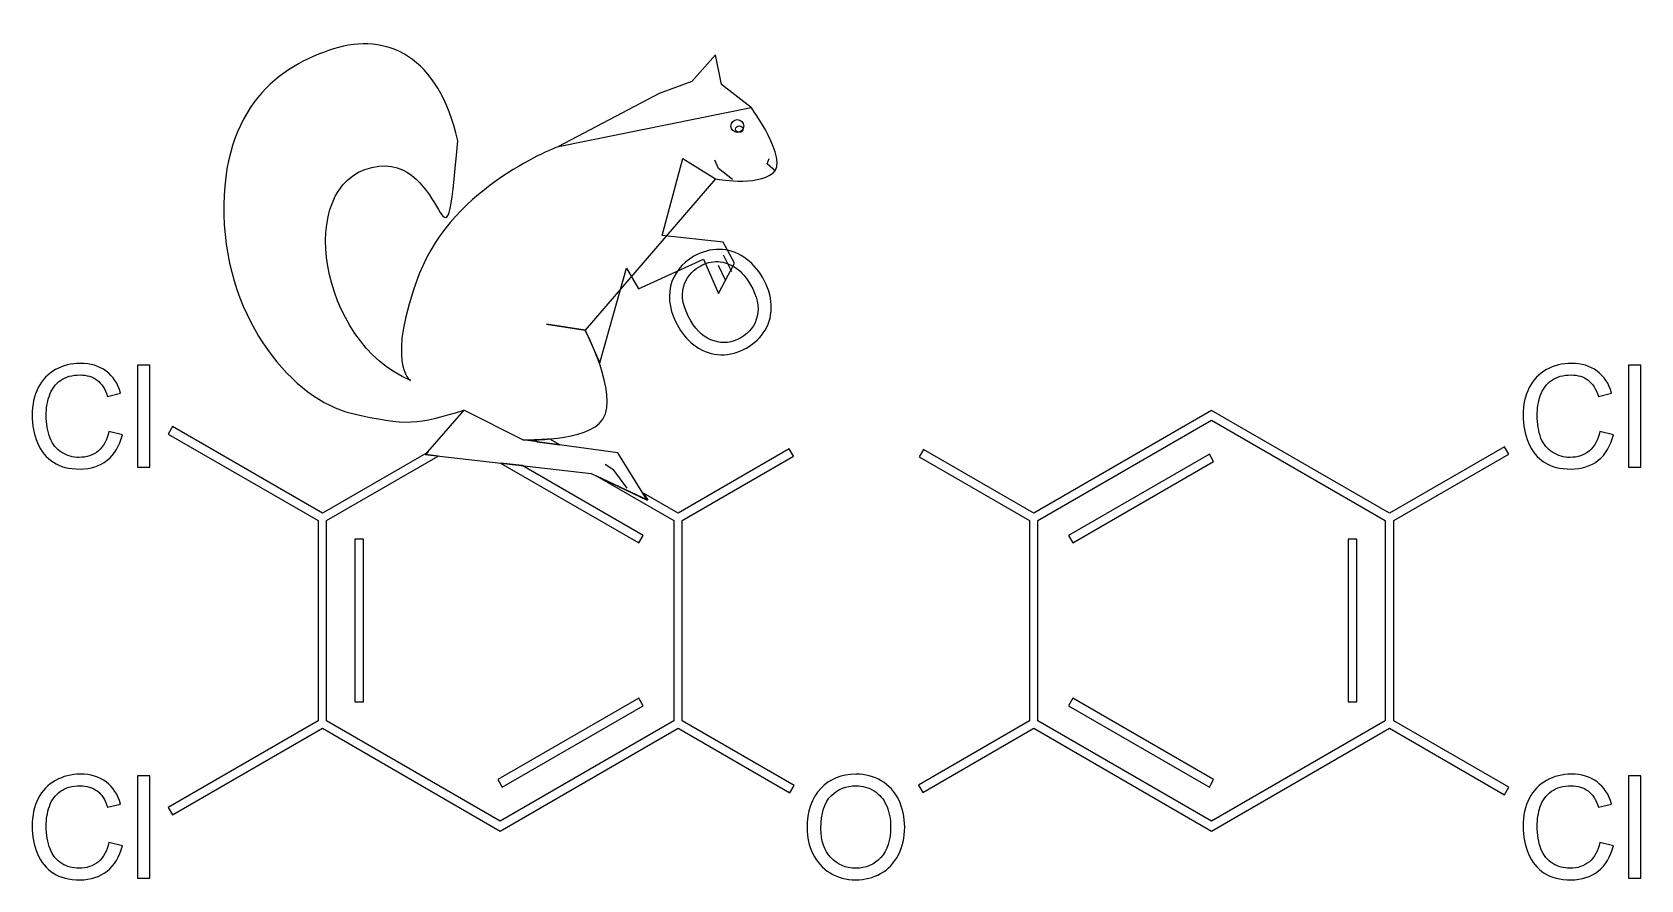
# Model space of a CAD drawing. Extents: x 0 to 127, y 0 to 67.
import ezdxf

# ---------------------------------------------------------------- set-up
doc = ezdxf.new("R2010")
doc.units = 0
for name, color, linetype in [('Dioxin', 7, 'CONTINUOUS'), ('Oxygen', 7, 'CONTINUOUS'), ('Squirrel', 7, 'CONTINUOUS')]:
    doc.layers.add(name, color=color, linetype=linetype)

msp = doc.modelspace()

# ---------------------------------------------------------------- linework, layer by layer
at = {"layer": 'Dioxin', "color": 7}
for points in [[(56.912804, 61.109767), (54.55918, 62.935426), (54.091431, 65.282736), (52.20009, 63.173709), (49.622394, 62.236364), (41.654964, 58.018315)], [(43.763988, 43.489474), (40.71762, 43.958146), (43.763988, 43.489474), (44.935671, 40.911777), (47.044695, 48.410533), (47.982039, 46.77018), (53.137435, 49.113542), (54.309114, 46.39728), (55.591851, 48.810751), (55.591851, 48.810751), (54.675902, 50.452378), (49.856731, 50.988231), (51.49708, 57.08097), (54.07478, 55.469047)], [(34.156207, 37.162397), (31.109838, 33.647356), (44.232661, 32.145567), (48.685049, 30.036543), (46.341688, 33.785919), (38.84293, 34.819036)]]:
    msp.add_lwpolyline(points, close=True, dxfattribs=at)
for points in [[(3.81, 40.869048), (3.81, 40.869048)], [(121.814167, 40.869048), (121.814167, 40.869048)], [(8.325556, 40.727937), (8.325556, 32.649327), (9.313333, 32.649327), (9.313333, 40.727937), (8.325556, 40.727937), (8.325556, 40.727937)], [(126.329722, 40.727937), (126.329722, 32.649327), (127.3175, 32.649327), (127.3175, 40.727937), (126.329722, 40.727937), (126.329722, 40.727937)], [(5.961944, 38.258493), (7.002639, 38.523076)], [(123.966111, 38.258493), (125.006806, 38.523076)], [(93.345, 37.147243), (79.269167, 29.015715), (70.537917, 34.060438), (70.202778, 33.478354), (78.934028, 28.433632), (78.934028, 12.576271), (70.149861, 7.496271), (70.485, 6.914188), (79.269167, 11.994188), (93.345, 3.86266), (107.420833, 11.994188), (116.5225, 6.737799), (116.857639, 7.319882), (107.773611, 12.576271), (107.773611, 28.433632), (116.857639, 33.690021), (116.5225, 34.272104), (107.420833, 29.015715), (93.345, 37.147243), (93.345, 37.147243)], [(11.1125, 35.877243), (10.759722, 35.277521), (22.630694, 28.433632), (22.630694, 12.576271), (10.759722, 5.732382), (11.1125, 5.150299), (22.965833, 11.994188), (37.041667, 3.86266), (51.1175, 11.994188), (59.972222, 6.87891), (60.307361, 7.460993), (51.452639, 12.576271), (51.452639, 28.433632), (60.254444, 33.513632), (59.901667, 34.095715), (51.1175, 29.015715), (48.388434, 30.592192), (48.7357, 30.036567), (44.689779, 31.953141), (50.782361, 28.433632), (50.782361, 12.576271), (37.041667, 4.638771), (23.300972, 12.576271), (23.300972, 28.433632), (32.134198, 33.536232), (31.160751, 33.647578), (31.338243, 33.852629), (22.965833, 29.015715), (11.1125, 35.877243), (11.1125, 35.877243)], [(93.345, 36.371132), (107.085694, 28.433632), (107.085694, 12.576271), (93.345, 4.638771), (79.604306, 12.576271), (79.604306, 28.433632), (93.345, 36.371132), (93.345, 36.371132)], [(7.14375, 35.206965), (6.067778, 35.489188)], [(39.733251, 34.816153), (39.990118, 34.667876), (41.754007, 34.424789), (40.965769, 34.880093), (40.965769, 34.880093)], [(125.147917, 35.206965), (124.071944, 35.489188)], [(93.168611, 33.690021), (82.020833, 27.251827), (82.355972, 26.669743), (93.50375, 33.090299), (93.168611, 33.690021), (93.168611, 33.690021)], [(37.072536, 32.970684), (48.013056, 26.669743), (48.348194, 27.251827), (38.785159, 32.775003), (37.072536, 32.970684), (37.072536, 32.970684)], [(25.541111, 26.951965), (25.541111, 14.075577), (26.211389, 14.075577), (26.211389, 26.951965), (25.541111, 26.951965), (25.541111, 26.951965)], [(104.157639, 26.951965), (104.157639, 14.075577), (104.827917, 14.075577), (104.827917, 26.951965), (104.157639, 26.951965), (104.157639, 26.951965)], [(48.013056, 14.375438), (36.865278, 7.937243), (37.200417, 7.337521), (48.348194, 13.775715), (48.013056, 14.375438), (48.013056, 14.375438)], [(82.355972, 14.375438), (82.020833, 13.775715), (93.168611, 7.337521), (93.50375, 7.937243), (82.355972, 14.375438), (82.355972, 14.375438)], [(3.81, 8.360577), (3.81, 8.360577)], [(8.325556, 8.219465), (8.325556, 0.140854), (9.313333, 0.140854), (9.313333, 8.219465), (8.325556, 8.219465), (8.325556, 8.219465)], [(65.193333, 8.360577), (65.193333, 8.360577)], [(121.814167, 8.360577), (121.814167, 8.360577)], [(126.329722, 8.219465), (126.329722, 0.140854), (127.3175, 0.140854), (127.3175, 8.219465), (126.329722, 8.219465), (126.329722, 8.219465)], [(65.193333, 7.443354), (65.193333, 7.443354)], [(5.961944, 5.750021), (7.002639, 5.996965)], [(123.966111, 5.750021), (125.006806, 5.996965)], [(7.14375, 2.698493), (6.067778, 2.963077)], [(125.147917, 2.698493), (124.071944, 2.963077)]]:
    msp.add_lwpolyline(points, dxfattribs=at)
for points in [[(33.687537, 58.486986), (32.181357, 65.208847), (28.071259, 67.076563), (23.845417, 65.751405)], [(23.845417, 65.751405), (19.619575, 64.426251), (14.981856, 61.178723), (15.17498, 52.628584)], [(58.651402, 55.93772), (59.920003, 56.981455), (56.912804, 61.109767), (56.912804, 61.109767)], [(26.891789, 56.377962), (33.036753, 57.789043), (32.515852, 45.364163), (33.687537, 58.486986)], [(41.654964, 58.018315), (41.654964, 58.018315), (33.370379, 54.998686), (30.641163, 47.941861)], [(29.938156, 39.50576), (22.699226, 42.576125), (20.746823, 54.966881), (26.891789, 56.377962)], [(54.07478, 55.469047), (54.07478, 55.469047), (57.333811, 54.853677), (58.651402, 55.93772)], [(15.17498, 52.628584), (15.368104, 44.078444), (20.804255, 37.965051), (25.251434, 36.928063)], [(30.641163, 47.941861), (27.911951, 40.885036), (29.938156, 39.50576), (29.938156, 39.50576)], [(45.170005, 36.45939), (46.439142, 38.484308), (43.763988, 43.489474), (43.763988, 43.489474)], [(3.81, 40.869048), (3.097095, 40.869043), (2.445557, 40.700364), (1.852083, 40.375159)], [(5.856111, 40.251687), (5.304886, 40.663257), (4.618448, 40.869043), (3.81, 40.869048)], [(121.814167, 40.869048), (121.101262, 40.869043), (120.449724, 40.700364), (119.85625, 40.375159)], [(123.860278, 40.251687), (123.309058, 40.663257), (122.622615, 40.869043), (121.814167, 40.869048)], [(1.852083, 40.375159), (1.25861, 40.049932), (0.797791, 39.572948), (0.47625, 38.946409)], [(1.358194, 38.311409), (1.527229, 38.813008), (1.823054, 39.213194), (2.240139, 39.510854)], [(2.240139, 39.510854), (2.657224, 39.808502), (3.17132, 39.95182), (3.792361, 39.951826)], [(3.792361, 39.951826), (4.332546, 39.95182), (4.776459, 39.814384), (5.132917, 39.546132)], [(5.132917, 39.546132), (5.489363, 39.277868), (5.774521, 38.846446), (5.961944, 38.258493)], [(7.002639, 38.523076), (6.785819, 39.269046), (6.407319, 39.840105), (5.856111, 40.251687)], [(119.85625, 40.375159), (119.262776, 40.049932), (118.801958, 39.572948), (118.480417, 38.946409)], [(119.362361, 38.311409), (119.531401, 38.813008), (119.827215, 39.213194), (120.244306, 39.510854)], [(120.244306, 39.510854), (120.66139, 39.808502), (121.175486, 39.95182), (121.796528, 39.951826)], [(121.796528, 39.951826), (122.336712, 39.95182), (122.780625, 39.814384), (123.137083, 39.546132)], [(123.137083, 39.546132), (123.49353, 39.277868), (123.778687, 38.846446), (123.966111, 38.258493)], [(125.006806, 38.523076), (124.789986, 39.269046), (124.411486, 39.840105), (123.860278, 40.251687)], [(0.47625, 38.946409), (0.154709, 38.319853), (0, 37.600707), (0, 36.759188)], [(1.11125, 36.759188), (1.111244, 37.292023), (1.189149, 37.809799), (1.358194, 38.311409)], [(118.480417, 38.946409), (118.158875, 38.319853), (118.004167, 37.600707), (118.004167, 36.759188)], [(119.115417, 36.759188), (119.115411, 37.292023), (119.193321, 37.809799), (119.362361, 38.311409)], [(25.251434, 36.928063), (29.698611, 35.891074), (30.486291, 36.033192), (34.156207, 37.162397)], [(0, 36.759188), (0, 35.987485), (0.138537, 35.262083), (0.423333, 34.589604)], [(1.411111, 34.960021), (1.210835, 35.472649), (1.111244, 36.071999), (1.11125, 36.759188)], [(38.84293, 34.819036), (38.84293, 34.819036), (44.012934, 34.613273), (45.170005, 36.45939)], [(118.004167, 36.759188), (118.004167, 35.987485), (118.142704, 35.262083), (118.4275, 34.589604)], [(119.415278, 34.960021), (119.215002, 35.472649), (119.115411, 36.071999), (119.115417, 36.759188)], [(0.423333, 34.589604), (0.708124, 33.91712), (1.12999, 33.391994), (1.675694, 33.037382)], [(2.345972, 33.813493), (1.923367, 34.067047), (1.611387, 34.447387), (1.411111, 34.960021)], [(6.067778, 35.489188), (5.92078, 34.809354), (5.653995, 34.282388), (5.23875, 33.936965)], [(5.926667, 33.196132), (6.509111, 33.657317), (6.919581, 34.328695), (7.14375, 35.206965)], [(40.965769, 34.880093), (40.503136, 34.841448), (40.076329, 34.822878), (39.733251, 34.816153)], [(118.4275, 34.589604), (118.71229, 33.91712), (119.134156, 33.391994), (119.679861, 33.037382)], [(120.350139, 33.813493), (119.927534, 34.067047), (119.615554, 34.447387), (119.415278, 34.960021)], [(124.071944, 35.489188), (123.924946, 34.809354), (123.658156, 34.282388), (123.242917, 33.936965)], [(123.948472, 33.196132), (124.530911, 33.657317), (124.923748, 34.328695), (125.147917, 35.206965)], [(3.704167, 33.425438), (3.211745, 33.425438), (2.768566, 33.559933), (2.345972, 33.813493)], [(5.23875, 33.936965), (4.823494, 33.591537), (4.303149, 33.425438), (3.704167, 33.425438)], [(3.792361, 32.508215), (4.633874, 32.508215), (5.344211, 32.734947), (5.926667, 33.196132)], [(121.708333, 33.425438), (121.215906, 33.425438), (120.772733, 33.559933), (120.350139, 33.813493)], [(123.242917, 33.936965), (122.827661, 33.591537), (122.307316, 33.425438), (121.708333, 33.425438)], [(121.796528, 32.508215), (122.638041, 32.508215), (123.366011, 32.734947), (123.948472, 33.196132)], [(1.675694, 33.037382), (2.221394, 32.682764), (2.921435, 32.508215), (3.792361, 32.508215)], [(119.679861, 33.037382), (120.22556, 32.682764), (120.925601, 32.508215), (121.796528, 32.508215)], [(1.852083, 7.866688), (1.25861, 7.54146), (0.797791, 7.064482), (0.47625, 6.437938)], [(3.81, 8.360577), (3.097095, 8.360565), (2.445557, 8.191898), (1.852083, 7.866688)], [(5.856111, 7.743215), (5.304886, 8.15478), (4.618448, 8.360565), (3.81, 8.360577)], [(7.002639, 5.996965), (6.785819, 6.742935), (6.407319, 7.331634), (5.856111, 7.743215)], [(65.193333, 8.360577), (64.054149, 8.360571), (63.126643, 7.990521), (62.406389, 7.231688)], [(67.204167, 7.83141), (66.605173, 8.187851), (65.939303, 8.360571), (65.193333, 8.360577)], [(68.58, 6.332104), (68.265802, 6.969667), (67.803144, 7.474946), (67.204167, 7.83141)], [(119.85625, 7.866688), (119.262776, 7.54146), (118.801958, 7.064482), (118.480417, 6.437938)], [(121.814167, 8.360577), (121.101262, 8.360565), (120.449724, 8.191898), (119.85625, 7.866688)], [(123.860278, 7.743215), (123.309058, 8.15478), (122.622615, 8.360565), (121.814167, 8.360577)], [(125.006806, 5.996965), (124.789986, 6.742935), (124.411486, 7.331634), (123.860278, 7.743215)], [(0.47625, 6.437938), (0.154709, 5.811387), (0, 5.07459), (0, 4.233077)], [(1.358194, 5.802938), (1.527229, 6.304542), (1.823054, 6.704717), (2.240139, 7.002382)], [(2.240139, 7.002382), (2.657224, 7.300031), (3.17132, 7.443349), (3.792361, 7.443354)], [(3.792361, 7.443354), (4.332546, 7.443349), (4.776459, 7.305912), (5.132917, 7.03766)], [(5.132917, 7.03766), (5.489363, 6.769396), (5.774521, 6.33798), (5.961944, 5.750021)], [(62.406389, 7.231688), (61.686135, 6.472843), (61.330417, 5.41561), (61.330417, 4.074327)], [(62.424028, 4.056688), (62.424028, 5.273032), (62.707351, 6.147254), (63.253056, 6.667243)], [(63.253056, 6.667243), (63.798755, 7.187215), (64.436329, 7.443349), (65.193333, 7.443354)], [(65.193333, 7.443354), (65.726175, 7.443349), (66.211608, 7.307747), (66.639722, 7.03766)], [(66.639722, 7.03766), (67.067831, 6.767556), (67.387532, 6.381708), (67.609861, 5.891132)], [(118.480417, 6.437938), (118.158875, 5.811387), (118.004167, 5.07459), (118.004167, 4.233077)], [(119.362361, 5.802938), (119.531401, 6.304542), (119.827215, 6.704717), (120.244306, 7.002382)], [(120.244306, 7.002382), (120.66139, 7.300031), (121.175486, 7.443349), (121.796528, 7.443354)], [(121.796528, 7.443354), (122.336712, 7.443349), (122.780625, 7.305912), (123.137083, 7.03766)], [(123.137083, 7.03766), (123.49353, 6.769396), (123.778687, 6.33798), (123.966111, 5.750021)], [(1.11125, 4.250715), (1.111244, 4.783551), (1.189149, 5.301327), (1.358194, 5.802938)], [(67.609861, 5.891132), (67.832179, 5.400545), (67.944994, 4.837935), (67.945, 4.18016)], [(69.05625, 4.162521), (69.056239, 4.970969), (68.894187, 5.694525), (68.58, 6.332104)], [(119.115417, 4.250715), (119.115411, 4.783551), (119.193321, 5.301327), (119.362361, 5.802938)], [(0, 4.233077), (0, 3.461368), (0.138537, 2.735981), (0.423333, 2.063493)], [(1.411111, 2.451549), (1.210835, 2.964177), (1.111244, 3.563533), (1.11125, 4.250715)], [(61.330417, 4.074327), (61.330417, 3.365091), (61.48035, 2.699227), (61.789028, 2.063493)], [(63.217778, 1.763632), (62.69412, 2.324038), (62.424028, 3.082871), (62.424028, 4.056688)], [(67.945, 4.18016), (67.944994, 3.140194), (67.688866, 2.329547), (67.168889, 1.763632)], [(68.562361, 1.975299), (68.89308, 2.622059), (69.056239, 3.343044), (69.05625, 4.162521)], [(118.004167, 4.233077), (118.004167, 3.461368), (118.142704, 2.735981), (118.4275, 2.063493)], [(119.415278, 2.451549), (119.215002, 2.964177), (119.115411, 3.563533), (119.115417, 4.250715)], [(6.067778, 2.963077), (5.92078, 2.283243), (5.653995, 1.773925), (5.23875, 1.428493)], [(5.926667, 0.68766), (6.509111, 1.148839), (6.919581, 1.82022), (7.14375, 2.698493)], [(124.071944, 2.963077), (123.924946, 2.283243), (123.658156, 1.773925), (123.242917, 1.428493)], [(123.948472, 0.68766), (124.530911, 1.148839), (124.923748, 1.82022), (125.147917, 2.698493)], [(0.423333, 2.063493), (0.708124, 1.391014), (1.12999, 0.883528), (1.675694, 0.52891)], [(2.345972, 1.287382), (1.923367, 1.540942), (1.611387, 1.938923), (1.411111, 2.451549)], [(3.704167, 0.916965), (3.211745, 0.916965), (2.768566, 1.033825), (2.345972, 1.287382)], [(5.23875, 1.428493), (4.823494, 1.083064), (4.303149, 0.916965), (3.704167, 0.916965)], [(61.789028, 2.063493), (62.097706, 1.427754), (62.548234, 0.914025), (63.147222, 0.546549)], [(65.175694, 0.916965), (64.385613, 0.916965), (63.74143, 1.203229), (63.217778, 1.763632)], [(67.168889, 1.763632), (66.648906, 1.197714), (65.980462, 0.916965), (65.175694, 0.916965)], [(67.15125, 0.493632), (67.757582, 0.8262), (68.231625, 1.328536), (68.562361, 1.975299)], [(118.4275, 2.063493), (118.71229, 1.391014), (119.134156, 0.883528), (119.679861, 0.52891)], [(120.350139, 1.287382), (119.927534, 1.540942), (119.615554, 1.938923), (119.415278, 2.451549)], [(121.708333, 0.916965), (121.215906, 0.916965), (120.772733, 1.033825), (120.350139, 1.287382)], [(123.242917, 1.428493), (122.827661, 1.083064), (122.307316, 0.916965), (121.708333, 0.916965)], [(1.675694, 0.52891), (2.221394, 0.1743), (2.921435, -0.000257), (3.792361, -0.000257)], [(3.792361, -0.000257), (4.633874, -0.000257), (5.344211, 0.226478), (5.926667, 0.68766)], [(63.147222, 0.546549), (63.746205, 0.179076), (64.432654, -0.000257), (65.193333, -0.000257)], [(65.193333, -0.000257), (65.895209, -0.000257), (66.544912, 0.161067), (67.15125, 0.493632)], [(119.679861, 0.52891), (120.22556, 0.1743), (120.925601, -0.000257), (121.796528, -0.000257)], [(121.796528, -0.000257), (122.638041, -0.000257), (123.366011, 0.226478), (123.948472, 0.68766)]]:
    msp.add_open_spline(points, degree=3, dxfattribs=at)
at = {"layer": 'Oxygen', "color": 7}
for points in [[(52.378681, 49.340348), (52.378681, 49.340348)], [(52.837292, 48.546011), (52.837292, 48.546011)]]:
    msp.add_lwpolyline(points, close=True, dxfattribs=at)
for points in [[(54.384696, 49.887493), (53.687729, 49.896688), (53.024715, 49.713324), (52.378681, 49.340348)], [(56.325855, 49.276973), (55.734969, 49.672025), (55.081655, 49.87828), (54.384696, 49.887493)], [(52.378681, 49.340348), (51.392125, 48.770747), (50.773906, 47.986521), (50.529561, 46.96923)], [(51.545019, 46.90374), (51.757617, 47.626903), (52.181709, 48.167503), (52.837292, 48.546011)], [(52.837292, 48.546011), (53.298748, 48.812426), (53.786947, 48.937708), (54.292748, 48.917863)], [(54.292748, 48.917863), (54.798553, 48.898001), (55.268348, 48.723697), (55.706177, 48.410011)], [(55.706177, 48.410011), (56.144005, 48.096309), (56.523007, 47.665487), (56.851903, 47.095835)], [(57.823092, 47.636184), (57.418862, 48.33631), (56.916741, 48.881907), (56.325855, 49.276973)], [(58.488984, 45.49505), (58.452015, 46.220517), (58.232822, 46.92649), (57.823092, 47.636184)], [(50.529561, 46.96923), (50.285224, 45.951924), (50.505769, 44.858479), (51.176422, 43.696889)], [(52.132337, 44.228419), (51.524168, 45.281798), (51.332415, 46.180569), (51.545019, 46.90374)], [(56.851903, 47.095835), (57.371877, 46.1952), (57.555392, 45.365088), (57.388035, 44.615005)], [(57.388035, 44.615005), (57.220674, 43.864914), (56.78216, 43.287557), (56.085209, 42.885173)], [(58.007758, 43.506333), (58.366573, 44.097513), (58.525935, 44.769573), (58.488984, 45.49505)], [(51.176422, 43.696889), (51.531037, 43.082677), (51.993817, 42.580984), (52.579008, 42.184761)], [(53.966271, 42.639449), (53.232572, 42.862939), (52.619247, 43.385067), (52.132337, 44.228419)], [(56.559097, 42.099654), (57.166939, 42.450592), (57.648938, 42.915154), (58.007758, 43.506333)], [(52.579008, 42.184761), (53.164198, 41.788539), (53.811232, 41.568895), (54.513711, 41.550146)], [(56.085209, 42.885173), (55.400981, 42.490132), (54.69997, 42.415952), (53.966271, 42.639449)], [(54.513711, 41.550146), (55.216182, 41.531396), (55.900328, 41.719315), (56.559097, 42.099654)]]:
    msp.add_open_spline(points, degree=3, dxfattribs=at)
at = {"layer": 'Squirrel', "color": 7}
for points in [[(56.255381, 59.403692), (56.255381, 59.403692)], [(56.312841, 59.650411), (56.312841, 59.650411)]]:
    msp.add_lwpolyline(points, close=True, dxfattribs=at)
for points in [[(55.424572, 55.426334), (54.323197, 56.295387), (54.033222, 56.942682)], [(58.823739, 56.087798), (58.160937, 56.667751), (58.326638, 57.082002)], [(54.298991, 48.631202), (54.846971, 47.471297)], [(54.684789, 49.461653), (55.337075, 48.148756)], [(47.078395, 30.982244), (46.030354, 32.404584), (45.356613, 32.853744)]]:
    msp.add_lwpolyline(points, dxfattribs=at)
for points in [[(55.306101, 59.650411), (55.306101, 59.928414), (55.531467, 60.15378), (55.80947, 60.153781)], [(55.80947, 60.153781), (55.942972, 60.153781), (56.071007, 60.100748), (56.165407, 60.006348)], [(56.165407, 60.006348), (56.259808, 59.911947), (56.312841, 59.783913), (56.312841, 59.650411)], [(55.80947, 59.147041), (55.531467, 59.147041), (55.306101, 59.372408), (55.306101, 59.650411)], [(55.675428, 59.403692), (55.675428, 59.540963), (55.805254, 59.652243), (55.965403, 59.652243)], [(55.965403, 59.155141), (55.805254, 59.155142), (55.675428, 59.266422), (55.675428, 59.403692)], [(56.165407, 59.294474), (56.071007, 59.200074), (55.942972, 59.14704), (55.80947, 59.147041)], [(55.965403, 59.652243), (56.04231, 59.652244), (56.116067, 59.626057), (56.170448, 59.579445)], [(56.170448, 59.22794), (56.116067, 59.181328), (56.04231, 59.155141), (55.965403, 59.155141)], [(56.312841, 59.650411), (56.312841, 59.516908), (56.259808, 59.388874), (56.165407, 59.294474)], [(56.170448, 59.579445), (56.22483, 59.532833), (56.255381, 59.469612), (56.255381, 59.403692)], [(56.255381, 59.403692), (56.255381, 59.337772), (56.22483, 59.274552), (56.170448, 59.22794)]]:
    msp.add_open_spline(points, degree=3, dxfattribs=at)

doc.saveas('drawing.dxf')
